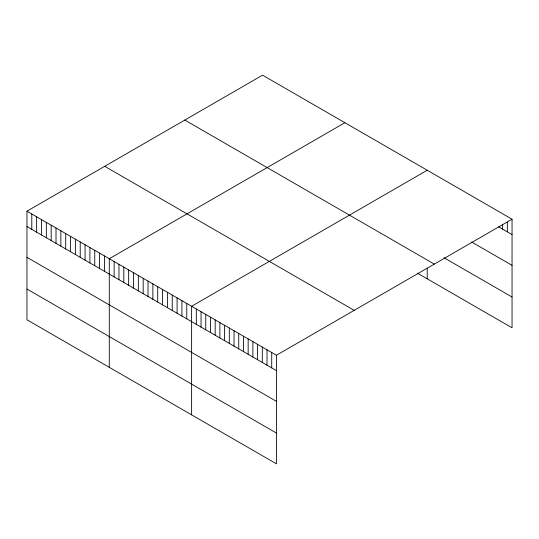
<?xml version="1.0" encoding="UTF-8"?>
<svg xmlns="http://www.w3.org/2000/svg" width="539" height="539" viewBox="0 0 539 539"><rect width="100%" height="100%" fill="white"/><g stroke="black" fill="none" stroke-linecap="round" stroke-linejoin="round"><path stroke-width="0.81" d="M26.95 211.2L276.44 355.241L276.44 463.83L26.95 319.789L26.95 211.2L262.56 75.17L512.05 219.211L512.05 327.8L417.536 273.233M344.893 122.71L109.282 258.733L109.282 367.322M427.225 170.243L191.614 306.267L191.614 414.855M276.44 355.241L512.05 219.211M498.588 226.804L512.05 234.58M471.659 242.018L512.05 265.343M444.055 257.777L512.05 297.036M184.81 120.062L434.299 264.103M104.701 166.315L354.19 310.356M26.95 226.569L276.44 370.61M26.95 257.332L276.44 401.373M26.95 289.025L276.44 433.066M507.34 222.156L507.34 231.858M502.624 224.285L502.624 229.136M427.225 268.57L427.225 278.825M271.723 352.519L271.723 367.888M267.014 349.804L267.014 365.166M262.298 347.082L262.298 362.444M257.588 344.36L257.588 359.722M252.879 341.638L252.879 357.007M248.162 338.916L248.162 354.285M243.453 336.201L243.453 351.563M238.737 333.479L238.737 348.841M234.027 330.757L234.027 346.119M229.311 328.035L229.311 343.397M224.601 325.313L224.601 340.682M219.885 322.591L219.885 337.96M215.176 319.876L215.176 335.238M210.459 317.154L210.459 332.516M205.75 314.432L205.75 329.794M201.04 311.71L201.04 327.072M196.324 308.988L196.324 324.357M186.77 303.47L186.77 318.839M181.926 300.674L181.926 316.043M177.082 297.878L177.082 313.247M172.237 295.082L172.237 310.451M167.4 292.286L167.4 307.654M162.556 289.49L162.556 304.858M157.711 286.694L157.711 302.062M152.867 283.898L152.867 299.266M148.023 281.102L148.023 296.47M143.185 278.306L143.185 293.674M138.341 275.51L138.341 290.878M133.497 272.714L133.497 288.082M128.653 269.918L128.653 285.286M123.808 267.122L123.808 282.49M118.964 264.326L118.964 279.694M114.127 261.53L114.127 276.898M104.438 255.937L104.438 271.306M99.594 253.141L99.594 268.51M94.749 250.345L94.749 265.714M89.912 247.549L89.912 262.917M85.068 244.753L85.068 260.121M80.223 241.957L80.223 257.325M75.379 239.161L75.379 254.529M70.535 236.365L70.535 251.733M65.697 233.569L65.697 248.937M60.853 230.773L60.853 246.141M56.009 227.977L56.009 243.345M51.165 225.181L51.165 240.549M46.32 222.385L46.32 237.753M41.476 219.589L41.476 234.957M36.639 216.793L36.639 232.161M31.794 213.996L31.794 229.365"/></g></svg>
